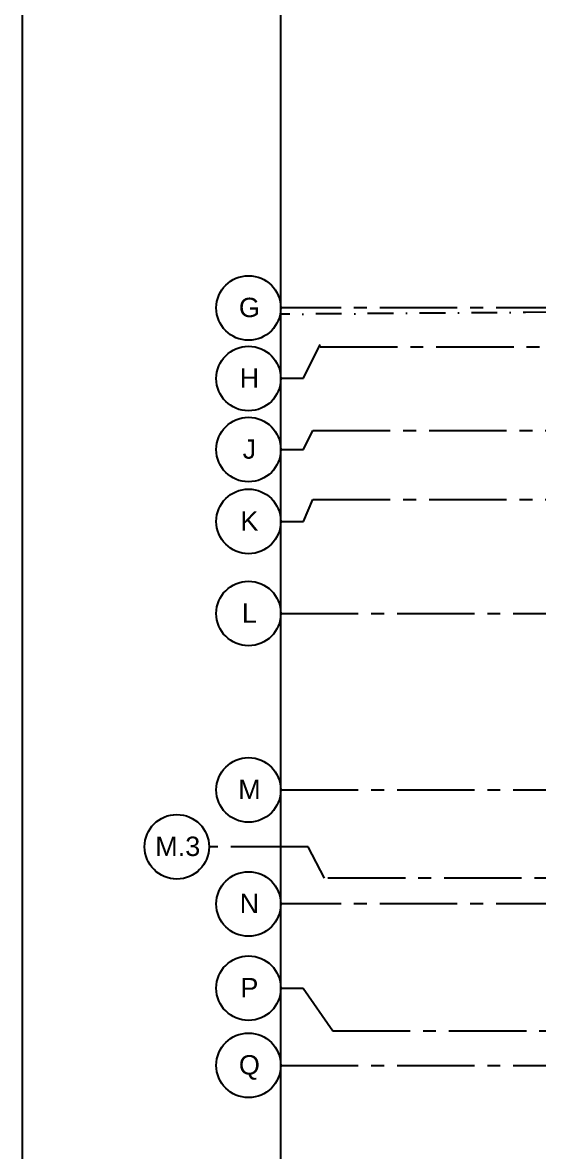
# Model space of a CAD drawing. Header units: inches. Extents: x 18000 to 22048, y 0 to 3165.
# Drawn here: x 18000 to 18240, y 1281 to 1806 of the extents above; entities that cross this region are included whole.
import ezdxf
from ezdxf.enums import TextEntityAlignment as Align

# ---------------------------------------------------------------- set-up
doc = ezdxf.new("R2010")
doc.units = ezdxf.units.IN
doc.header["$LTSCALE"] = 48
doc.header["$MEASUREMENT"] = 0
for name, pattern in [('CENTER2', [1.125, 0.75, -0.125, 0.125, -0.125]), ('DASHDOT2', [0.5, 0.25, -0.125, 0, -0.125]), ('HIDDEN', [0.375, 0.25, -0.125])]:
    doc.linetypes.add(name, pattern=pattern)
for name, color, linetype in [('_0_Objects', 8, 'Continuous'), ('A-Grid(3-32)', 8, 'CENTER2'), ('S-Grid-Iden', 8, 'Continuous'), ('Zoning Envelope', 8, 'DASHDOT2')]:
    doc.layers.add(name, color=color, linetype=linetype)
doc.layers.add('A-ANNO-NPLT', color=8, linetype='Continuous', plot=False)
doc.styles.get("Standard").update_dxf_attribs({"font": 'arial.ttf'})

# ---------------------------------------------------------------- blocks, each defined once
blk = doc.blocks.new('Column Bubble')
blk.add_circle((-0.0042, -0.0024), 0.1562)
blk.add_attdef('XX', text='', height=0.0938).set_placement((0, 0), align=Align.MIDDLE_CENTER)
blk = doc.blocks.new('3RD FLOOR - STRUCTURAL GRID')
at = {"layer": 'A-Grid(3-32)'}
for p, q in [((-87.5, -14368.75), (-3895.5, -14368.75)), ((-3877.28, -14386.75), (-105.23, -14386.75)), ((-3880.62, -14425.75), (-102.39, -14425.75)), ((-3880.62, -14457.75), (-102.39, -14457.75)), ((-3895.5, -14510.75), (-87.5, -14510.75)), ((-3895.5, -14592.75), (-87.5, -14592.75)), ((-87.5, -14645.75), (-3895.5, -14645.75)), ((-3871.39, -14704.75), (-111.62, -14704.75)), ((-3895.5, -14720.75), (-87.5, -14720.75))]:
    blk.add_line(p, q, dxfattribs=at)
for points in [[(-3895.5, -14401.32), (-3884.96, -14401.32), (-3877.28, -14385.75)], [(-3895.5, -14434.56), (-3884.97, -14434.56), (-3880.62, -14425.75)], [(-3895.5, -14467.97), (-3884.97, -14467.97), (-3880.62, -14457.75)], [(-111.62, -14633.75), (-3875.19, -14633.75), (-3882.75, -14619.19), (-3928.81, -14619.19)], [(-3895.5, -14684.89), (-3885.15, -14684.89), (-3871.39, -14704.75)]]:
    blk.add_lwpolyline(points, dxfattribs=at)
at = {"layer": 'S-Grid-Iden', "xscale": 96, "yscale": 96, "zscale": 96}
for p, values in [((-3910.1, -14368.52), {'XX': 'G'}), ((-3910.1, -14401.33), {'XX': 'H'}), ((-3910.1, -14434.33), {'XX': 'J'}), ((-3910.1, -14467.73), {'XX': 'K'}), ((-3910.1, -14510.52), {'XX': 'L'}), ((-3910.1, -14592.52), {'XX': 'M'}), ((-3943.41, -14618.95), {'XX': 'M.3'}), ((-3910.1, -14645.52), {'XX': 'N'}), ((-3910.1, -14684.65), {'XX': 'P'}), ((-3910.1, -14720.52), {'XX': 'Q'})]:
    blk.add_blockref('Column Bubble', p, dxfattribs=at).add_auto_attribs(values)

msp = doc.modelspace()

# ---------------------------------------------------------------- linework, layer by layer
at = {"layer": 'A-ANNO-NPLT'}
for points in [[(18000, 0), (18000, 2976), (22048, 2976), (22048, 0)], [(18120, 360), (18120, 2616), (21928, 2616), (21928, 360)]]:
    msp.add_lwpolyline(points, close=True, dxfattribs=at)
at = {"layer": 'Zoning Envelope'}
msp.add_lwpolyline([(21928, 1673.26), (18860, 1673.26, 0.000426), (18726.65, 1673.14, 0.001551), (18120, 1670.34, 0.001255)], format="xyb", dxfattribs=at)
msp.add_lwpolyline([(21928, 1673.26), (18860, 1673.26, 0.000426), (18726.65, 1673.14, 0.001551), (18120, 1670.34, 0.001255)], format="xyb", dxfattribs=at)
msp.add_lwpolyline([(21928, 1673.26), (18860, 1673.26, 0.000426), (18726.65, 1673.14, 0.001551), (18120, 1670.34, 0.001255)], format="xyb", dxfattribs=at)

# ---------------------------------------------------------------- block references
at = {"layer": '_0_Objects', "linetype": 'HIDDEN'}
msp.add_blockref('3RD FLOOR - STRUCTURAL GRID', (22015.5, 16042.01), dxfattribs=at)

doc.saveas('drawing.dxf')
